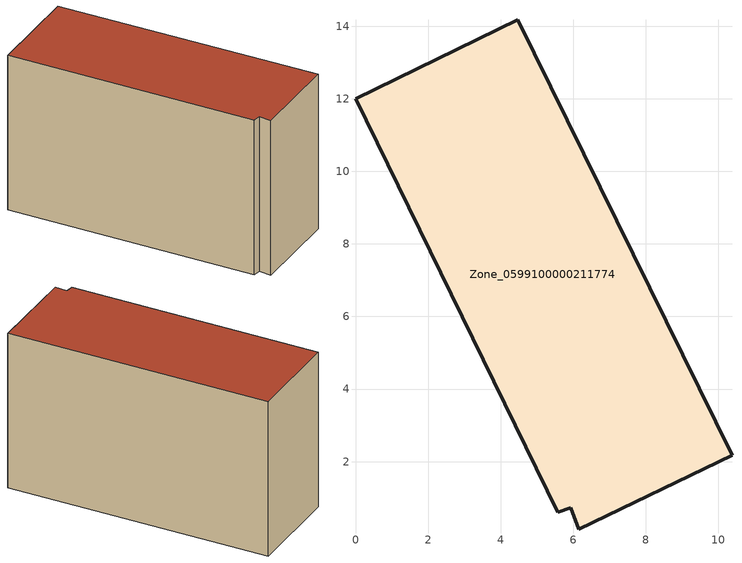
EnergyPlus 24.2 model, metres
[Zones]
Zone_0599100000211774
 floor ground (C_G): 6.16,0.14 5.93,0.73 5.57,0.61 0,12 4.47,14.18 10.37,2.18 z0
 wall outside (C_F): 10.37,2.18 4.47,14.18 0,12 5.57,0.61 5.93,0.73 6.16,0.14 10.37,2.18 z0:8.2
 roof outside (C_R): 5.93,0.73 6.16,0.14 10.37,2.18 4.47,14.18 0,12 5.57,0.61 z8.2
[BUILDING]
Pand.0599100000211774: North Axis=0; Terrain=City; Loads Convergence Tolerance Value=0.04; Temperature Convergence Tolerance Value=0.4; Solar Distribution=FullExterior; Maximum Number of Warmup Days=25; Minimum Number of Warmup Days=1
[Site:Location]
Rotterdam.The.Hague.AP_ZH_NLD Design_Conditions: Latitude=51.96; Longitude=4.45; Time Zone=1; Elevation=-4.5
[SITE:GROUNDTEMPERATURE:BUILDINGSURFACE]
18, 18, 18, 18, 18, 18, 18, 18, 18, 18, 18, 18
[MATERIAL] Thermal Absorptance=0.9; Solar Absorptance=0.7; Visible Absorptance=0.7
Name | Roughness | Thickness | Conductivity | Density | Specific Heat
G.TI.1946-1964 | MediumSmooth | 0.15 | 1 | 540 | 1210
F.TI.1946-1964 | Rough | 0.3 | 0.857143 | 1920 | 840
R.TI.1946-1964 | MediumRough | 0.2 | 0.277778 | 1500 | 1000
[CONSTRUCTION]
C_G: G.TI.1946-1964
C_F: F.TI.1946-1964
C_R: R.TI.1946-1964
[ZONE]
Zone_0599100000211774: Type=1; Multiplier=1; Ceiling Height=Autocalculate; Volume=Autocalculate; Floor Area=autocalculate; Part of Total Floor Area=Yes
[ZONEINFILTRATION:DESIGNFLOWRATE]
Infil_Zone_0599100000211774: Zone or ZoneList or Space or SpaceList=Zone_0599100000211774; Schedule=AlwaysOn; Design Flow Rate Calculation Method=Flow/Area; Flow Rate per Floor Area=0.003; Constant Term Coefficient=1; Temperature Term Coefficient=0; Velocity Term Coefficient=0; Velocity Squared Term Coefficient=0
[HVACTEMPLATE:ZONE:IDEALLOADSAIRSYSTEM]
Zone_0599100000211774: Maximum Heating Supply Air Temperature=50; Minimum Cooling Supply Air Temperature=13; Maximum Heating Supply Air Humidity Ratio=0.0156; Minimum Cooling Supply Air Humidity Ratio=0.0077; Heating Limit=NoLimit; Cooling Limit=NoLimit; Dehumidification Control Type=ConstantSensibleHeatRatio; Cooling Sensible Heat Ratio=0.7; Dehumidification Setpoint=60; Humidification Control Type=None; Humidification Setpoint=30; Outdoor Air Method=None; Outdoor Air Flow Rate per Person=0.00944; Outdoor Air Flow Rate per Zone Floor Area=0; Outdoor Air Flow Rate per Zone=0; Demand Controlled Ventilation Type=None; Outdoor Air Economizer Type=NoEconomizer; Heat Recovery Type=None; Sensible Heat Recovery Effectiveness=0.7; Latent Heat Recovery Effectiveness=0.65
[ZONECONTROL:THERMOSTAT]
ThermostatControl_Zone_0599100000211774: Zone or ZoneList=Zone_0599100000211774; Control Type Schedule=DualSetpointControlType; Control 1=Thermostat_Zone_0599100000211774; Temperature Difference Between Cutout And Setpoint=0
[THERMOSTATSETPOINT:DUALSETPOINT]
Thermostat_Zone_0599100000211774: Heating Setpoint Temperature Schedule=HeatingSetpoint_Zone_0599100000211774; Cooling Setpoint Temperature Schedule=CoolingSetpoint_Zone_0599100000211774
[SCHEDULE:COMPACT]
HeatingSetpoint_Zone_0599100000211774: Through: 12/31, For: AllDays, Until: 24:00, 21
CoolingSetpoint_Zone_0599100000211774: Through: 12/31, For: AllDays, Until: 24:00, 24
DualSetpointControlType: Through: 12/31, For: AllDays, Until: 24:00, 4
AlwaysOn: Through: 12/31, For: AllDays, Until: 24:00, 1
